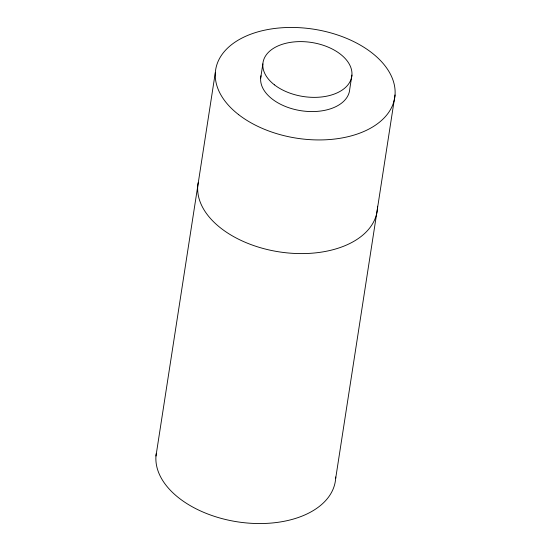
<?xml version="1.0" encoding="UTF-8"?>
<svg xmlns="http://www.w3.org/2000/svg" width="551" height="551" viewBox="0 0 551 551"><rect width="100%" height="100%" fill="white"/><g stroke="black" fill="none" stroke-linecap="round" stroke-linejoin="round"><path stroke-width="0.83" d="M155.967 456.028L215.351 72.415M260.657 78.104L262.861 63.895M351.924 75.081L349.727 89.283A44.913 27.343 8.8 0 1 301.17 110.737A44.913 27.343 8.8 0 1 261.009 75.749M335.649 478.585L395.033 94.972M377.538 206.239A90.612 55.162 8.8 0 1 282.58 252.358A90.612 55.162 8.8 0 1 198.181 182.725M335.731 476.987A90.612 55.162 8.8 0 1 240.828 522.314A90.612 55.162 8.8 0 1 156.257 453.507M274.426 84.847A44.913 27.343 8.8 0 0 349.864 81.954A44.913 27.343 8.8 0 0 297.884 41.656A44.913 27.343 8.8 0 0 274.426 84.847M238.686 114.684A90.612 55.162 8.8 0 0 390.886 108.85A90.612 55.162 8.8 0 0 286.01 27.55A90.612 55.162 8.8 0 0 238.686 114.684"/></g></svg>
